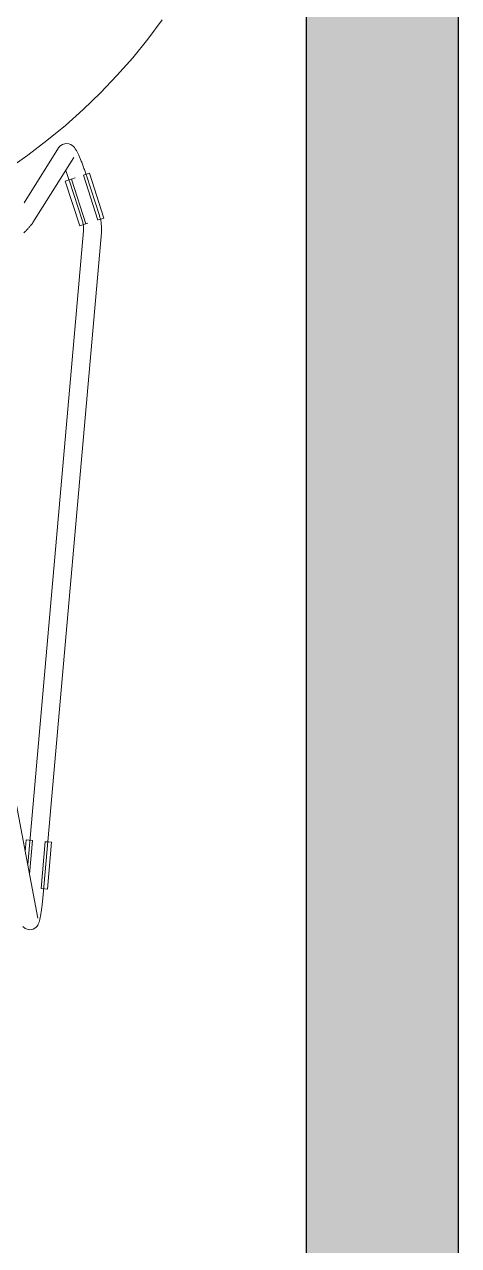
# Model space of a CAD drawing. Header units: millimetres. Extents: x 79795 to 317870, y -36033 to 97293.
# Drawn here: x 164610 to 164901, y 11252 to 12070 of the extents above; entities that cross this region are included whole.
import ezdxf

# ---------------------------------------------------------------- set-up
doc = ezdxf.new("R2010")
doc.units = ezdxf.units.MM
doc.header["$MEASUREMENT"] = 0
for name, color, linetype, lineweight in [('CSM-STL-XX-ZZ-M3-A-XXXX-00001_detached _19_04_21__rvt-1-Level 4$0$A-WALL-PATT', 7, 'CONTINUOUS', 9), ('CSM-STL-XX-ZZ-M3-A-XXXX-00001_detached _19_04_21__rvt-1-Level 4$0$I-WALL', 7, 'CONTINUOUS', 9), ('I-FURN', 8, 'CONTINUOUS', 9)]:
    doc.layers.add(name, color=color, linetype=linetype, lineweight=lineweight)

msp = doc.modelspace()

# ---------------------------------------------------------------- hatches: boundary and pattern name
at = {"layer": 'CSM-STL-XX-ZZ-M3-A-XXXX-00001_detached _19_04_21__rvt-1-Level 4$0$A-WALL-PATT'}
msp.add_hatch(color=256, dxfattribs=at).paths.add_polyline_path([(164798.83, 9369.33), (164900.83, 9369.33), (164900.83, 13505.33), (164798.83, 13505.33), (164798.83, 9698.01)], flags=0)

# ---------------------------------------------------------------- linework, layer by layer
at = {"layer": 'CSM-STL-XX-ZZ-M3-A-XXXX-00001_detached _19_04_21__rvt-1-Level 4$0$I-WALL', "lineweight": 30}
for p, q in [((164798.83, 13505.33), (164798.83, 9369.33)), ((164900.83, 9369.33), (164900.83, 13505.33))]:
    msp.add_line(p, q, dxfattribs=at)
at = {"layer": 'I-FURN'}
for p, q in [((164692.7, 12059.82), (164702.27, 12072.64)), ((164682.62, 12047.4), (164692.7, 12059.82)), ((164672.05, 12035.39), (164682.62, 12047.4)), ((164661.01, 12023.81), (164672.05, 12035.39)), ((164649.52, 12012.68), (164661.01, 12023.81)), ((164637.59, 12002.02), (164649.52, 12012.68)), ((164625.24, 11991.85), (164637.59, 12002.02)), ((164612.49, 11982.18), (164625.24, 11991.85)), ((164635.61, 11989.29), (164637.84, 11989.88)), ((164637.84, 11989.88), (164639.81, 11989.71)), ((164639.81, 11989.71), (164641.19, 11989.18)), ((164599.37, 11973.02), (164612.49, 11982.18)), ((164632.99, 11986.95), (164609.95, 11950.18)), ((164633.88, 11988.07), (164632.99, 11986.95)), ((164633.88, 11988.07), (164635.61, 11989.29)), ((164641.19, 11989.18), (164642.11, 11988.62)), ((164642.11, 11988.62), (164642.74, 11988.1)), ((164642.74, 11988.1), (164643.2, 11987.63)), ((164643.2, 11987.63), (164643.57, 11987.21)), ((164643.57, 11987.21), (164643.88, 11986.81)), ((164643.88, 11986.81), (164644.16, 11986.41)), ((164644.16, 11986.41), (164644.42, 11986.03)), ((164644.42, 11986.03), (164644.66, 11985.64)), ((164644.66, 11985.64), (164644.89, 11985.24)), ((164644.89, 11985.24), (164645.12, 11984.83)), ((164645.12, 11984.83), (164645.35, 11984.4)), ((164645.35, 11984.4), (164645.58, 11983.96)), ((164645.58, 11983.96), (164645.81, 11983.5)), ((164645.81, 11983.5), (164646.04, 11983.03)), ((164646.04, 11983.03), (164646.27, 11982.54)), ((164646.27, 11982.54), (164646.51, 11982.03)), ((164646.51, 11982.03), (164646.75, 11981.5)), ((164646.75, 11981.5), (164646.99, 11980.96)), ((164615.85, 11936.99), (164643.16, 11980.58)), ((164646.99, 11980.96), (164647.23, 11980.39)), ((164647.23, 11980.39), (164647.48, 11979.82)), ((164647.48, 11979.82), (164647.72, 11979.22)), ((164647.72, 11979.22), (164647.97, 11978.61)), ((164647.97, 11978.61), (164648.22, 11977.98)), ((164648.22, 11977.98), (164648.47, 11977.34)), ((164648.47, 11977.34), (164648.73, 11976.69)), ((164648.73, 11976.69), (164648.98, 11976.03)), ((164648.98, 11976.03), (164649.24, 11975.35)), ((164649.24, 11975.35), (164649.49, 11974.66)), ((164649.49, 11974.66), (164649.75, 11973.96)), ((164649.75, 11973.96), (164650, 11973.25)), ((164650, 11973.25), (164650.25, 11972.54)), ((164637.51, 11964.76), (164639.47, 11965.39)), ((164637.79, 11971.69), (164638.03, 11971.07)), ((164638.03, 11971.07), (164638.26, 11970.43)), ((164638.26, 11970.43), (164638.5, 11969.78)), ((164638.5, 11969.78), (164638.73, 11969.13)), ((164638.73, 11969.13), (164638.97, 11968.46)), ((164638.97, 11968.46), (164639.2, 11967.79)), ((164639.2, 11967.79), (164639.44, 11967.11)), ((164639.44, 11967.11), (164639.67, 11966.42)), ((164639.47, 11965.39), (164641.44, 11966.03)), ((164639.67, 11966.42), (164639.9, 11965.73)), ((164639.9, 11965.73), (164640.13, 11965.04)), ((164640.13, 11965.04), (164640.23, 11964.71)), ((164651.25, 11936.06), (164641.56, 11966.07)), ((164644.13, 11966.9), (164641.66, 11966.1)), ((164649.63, 11968.67), (164659.31, 11938.67)), ((164649.74, 11968.71), (164651.72, 11969.35)), ((164650.25, 11972.54), (164650.51, 11971.82)), ((164650.51, 11971.82), (164650.76, 11971.09)), ((164650.76, 11971.09), (164651.01, 11970.35)), ((164651.01, 11970.35), (164651.25, 11969.62)), ((164651.25, 11969.62), (164651.5, 11968.88)), ((164651.5, 11968.88), (164651.65, 11968.42)), ((164660.36, 11941.6), (164651.65, 11968.42)), ((164651.72, 11969.35), (164653.67, 11969.98)), ((164653.67, 11969.98), (164663.36, 11939.97)), ((164637.51, 11964.76), (164647.2, 11934.76)), ((164640.23, 11964.71), (164648.95, 11937.9)), ((164660.37, 11941.56), (164660.36, 11941.6)), ((164660.7, 11940.47), (164660.37, 11941.56)), ((164660.99, 11939.36), (164660.7, 11940.47)), ((164612.08, 11932.49), (164611.74, 11932.11)), ((164612.41, 11932.85), (164612.08, 11932.49)), ((164612.73, 11933.2), (164612.41, 11932.85)), ((164613.03, 11933.54), (164612.73, 11933.2)), ((164613.32, 11933.86), (164613.03, 11933.54)), ((164613.59, 11934.17), (164613.32, 11933.86)), ((164613.85, 11934.47), (164613.59, 11934.17)), ((164614.09, 11934.75), (164613.85, 11934.47)), ((164614.32, 11935.01), (164614.09, 11934.75)), ((164614.53, 11935.26), (164614.32, 11935.01)), ((164614.74, 11935.51), (164614.53, 11935.26)), ((164614.92, 11935.74), (164614.74, 11935.51)), ((164615.1, 11935.96), (164614.92, 11935.74)), ((164615.28, 11936.18), (164615.1, 11935.96)), ((164615.45, 11936.41), (164615.28, 11936.18)), ((164615.64, 11936.67), (164615.45, 11936.41)), ((164615.85, 11936.99), (164615.64, 11936.67)), ((164649.15, 11935.39), (164647.2, 11934.76)), ((164648.95, 11937.9), (164649.14, 11937.26)), ((164649.14, 11937.26), (164649.3, 11936.62)), ((164651.13, 11936.02), (164649.15, 11935.39)), ((164649.3, 11936.62), (164649.44, 11935.97)), ((164649.44, 11935.97), (164649.56, 11935.32)), ((164649.56, 11935.32), (164649.65, 11934.67)), ((164649.65, 11934.67), (164649.71, 11934.01)), ((164649.71, 11934.01), (164649.75, 11933.35)), ((164649.75, 11932.68), (164649.74, 11932.02)), ((164649.75, 11933.35), (164649.75, 11932.68)), ((164652.51, 11936.47), (164651.34, 11936.09)), ((164661.4, 11939.34), (164659.43, 11938.7)), ((164661.23, 11938.25), (164660.99, 11939.36)), ((164661.42, 11937.12), (164661.23, 11938.25)), ((164663.36, 11939.97), (164661.4, 11939.34)), ((164661.57, 11935.99), (164661.42, 11937.12)), ((164661.68, 11934.85), (164661.57, 11935.99)), ((164661.74, 11933.71), (164661.68, 11934.85)), ((164661.72, 11931.43), (164661.75, 11932.57)), ((164661.75, 11932.57), (164661.74, 11933.71)), ((164610.24, 11930.48), (164609.84, 11930.04)), ((164610.63, 11930.9), (164610.24, 11930.48)), ((164611.02, 11931.32), (164610.63, 11930.9)), ((164611.38, 11931.72), (164611.02, 11931.32)), ((164611.74, 11932.11), (164611.38, 11931.72)), ((164649.69, 11931.34), (164612.41, 11506.99)), ((164622.7, 11486.97), (164661.64, 11930.29)), ((164649.74, 11932.02), (164649.69, 11931.36)), ((164649.69, 11931.36), (164649.69, 11931.34)), ((164661.64, 11930.29), (164661.72, 11931.43)), ((164619.22, 11471.12), (164600.4, 11570.41)), ((164611.36, 11523.47), (164610.67, 11515.57)), ((164611.36, 11523.47), (164613.4, 11523.29)), ((164613.4, 11523.29), (164615.47, 11523.11)), ((164613.62, 11500.62), (164615.59, 11523.1)), ((164624.04, 11522.36), (164621.28, 11490.95)), ((164624.16, 11522.34), (164626.23, 11522.16)), ((164628.27, 11521.98), (164625.51, 11490.57)), ((164626.23, 11522.16), (164628.27, 11521.98)), ((164623.47, 11490.75), (164621.4, 11490.93)), ((164625.51, 11490.57), (164623.47, 11490.75)), ((164622.24, 11482.34), (164622.32, 11483.08)), ((164622.32, 11483.08), (164622.4, 11483.81)), ((164622.4, 11483.81), (164622.47, 11484.56)), ((164622.47, 11484.56), (164622.54, 11485.31)), ((164622.54, 11485.31), (164622.61, 11486.06)), ((164622.61, 11486.06), (164622.68, 11486.81)), ((164622.68, 11486.81), (164622.7, 11486.97)), ((164621.11, 11473.8), (164621.2, 11474.37)), ((164621.2, 11474.37), (164621.29, 11474.96)), ((164621.29, 11474.96), (164621.39, 11475.56)), ((164621.39, 11475.56), (164621.48, 11476.18)), ((164621.48, 11476.18), (164621.57, 11476.81)), ((164621.57, 11476.81), (164621.65, 11477.46)), ((164621.65, 11477.46), (164621.74, 11478.13)), ((164621.74, 11478.13), (164621.83, 11478.8)), ((164621.83, 11478.8), (164621.91, 11479.49)), ((164621.91, 11479.49), (164622, 11480.19)), ((164622, 11480.19), (164622.08, 11480.9)), ((164622.08, 11480.9), (164622.16, 11481.62)), ((164622.16, 11481.62), (164622.24, 11482.34)), ((164618.58, 11465.72), (164619.06, 11466.43)), ((164619.06, 11466.43), (164619.37, 11466.99)), ((164619.37, 11466.99), (164619.58, 11467.46)), ((164619.58, 11467.46), (164619.75, 11467.89)), ((164619.75, 11467.89), (164619.89, 11468.29)), ((164619.89, 11468.29), (164620.02, 11468.69)), ((164620.02, 11468.69), (164620.13, 11469.09)), ((164620.13, 11469.09), (164620.24, 11469.49)), ((164620.24, 11469.49), (164620.34, 11469.9)), ((164620.34, 11469.9), (164620.44, 11470.33)), ((164620.44, 11470.33), (164620.54, 11470.77)), ((164620.54, 11470.77), (164620.64, 11471.23)), ((164620.64, 11471.23), (164620.73, 11471.71)), ((164620.73, 11471.71), (164620.83, 11472.2)), ((164620.83, 11472.2), (164620.92, 11472.72)), ((164620.92, 11472.72), (164621.02, 11473.25)), ((164621.02, 11473.25), (164621.11, 11473.8)), ((164610.56, 11464.12), (164608.99, 11465.45)), ((164610.56, 11464.12), (164613.31, 11463.29)), ((164613.31, 11463.29), (164616.07, 11463.77)), ((164616.07, 11463.77), (164617.73, 11464.82)), ((164617.73, 11464.82), (164618.58, 11465.72))]:
    msp.add_line(p, q, dxfattribs=at)

doc.saveas('drawing.dxf')
